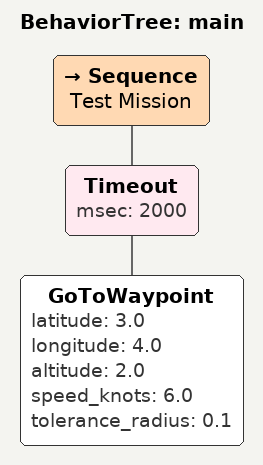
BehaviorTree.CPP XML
<!-- This file is used for testing  -->

<root main_tree_to_execute="main">
  <BehaviorTree ID="main">
    <Sequence name="Test Mission">
      <Timeout msec="2000">
        <GoToWaypoint
            latitude="3.0"
            longitude="4.0"
            altitude="2.0"
            speed_knots="6.0"
            tolerance_radius="0.1"/>
      </Timeout>
    </Sequence>
  </BehaviorTree>
</root>
